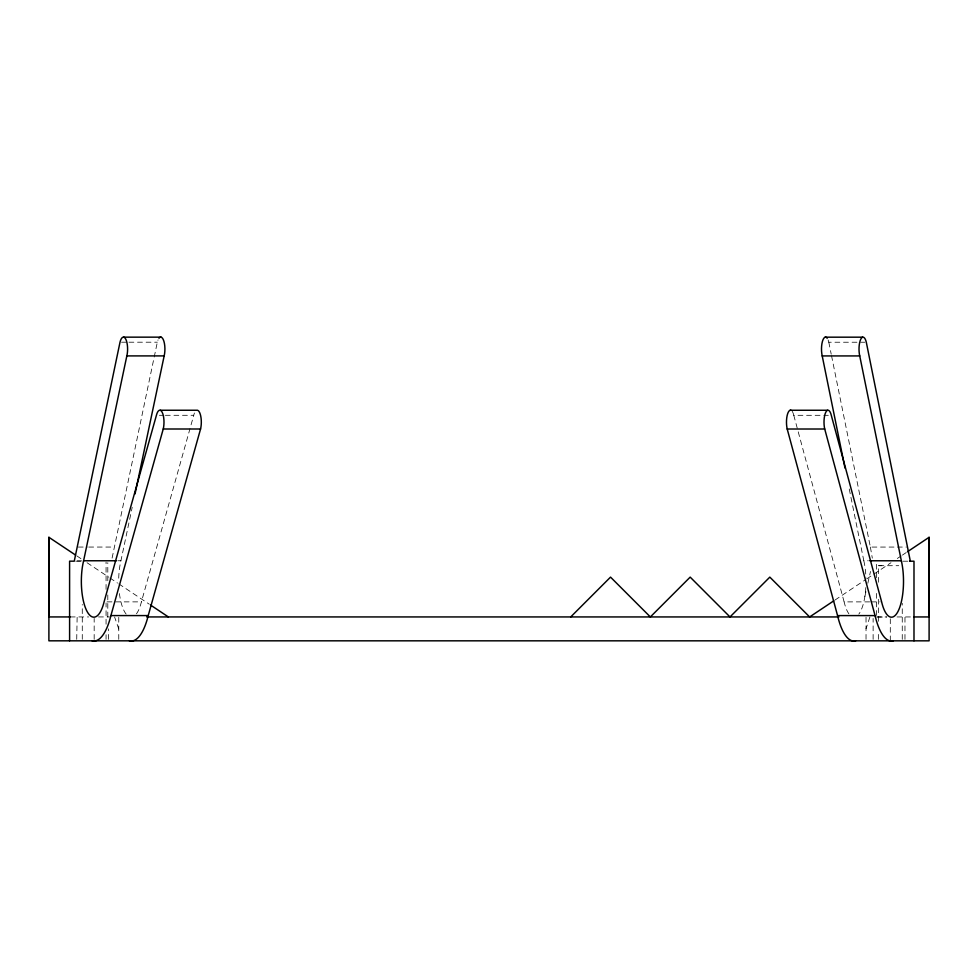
<?xml version="1.0" encoding="UTF-8"?>
<svg xmlns="http://www.w3.org/2000/svg" width="978" height="978" viewBox="0 0 978 978"><rect width="100%" height="100%" fill="white"/><g stroke="black" fill="none" stroke-linecap="round" stroke-linejoin="round"><path stroke-width="0.73" stroke-dasharray="4.89 3.67" d="M76.724 639.331L77.14 616.935M82.274 639.306L82.274 604.49M94.169 639.331L94.169 618.426M106.064 639.306L106.064 634.771M106.064 624.172L106.064 602.974M106.064 589.355L106.064 562.106M107.8 616.935L107.8 594.331M107.8 580.773L107.8 562.692M108.558 639.331L108.558 628.878M118.766 639.355L118.766 616.935M866.031 639.319L866.031 616.947M873.122 639.343L873.122 618.438M876.545 615.443L876.545 592.839M876.545 577.778L876.545 562.705M878.354 639.331L878.354 631.825M878.354 621.299L878.354 597.252M878.354 582.228L878.354 565.7L898.758 565.7M890.298 640.835L890.298 618.438M902.254 639.343L902.254 603.267M904.968 639.343L904.968 616.947M112.091 558.12L153.888 358.535M154.206 357.056L157.336 342.202A11.944 4.169 90 0 1 158.069 339.904M118.717 578.194A35.844 12.494 90 0 1 120.93 560.761L132.201 507.325M869.919 616.947L866.031 628.72M864.87 596.482L866.19 590.602M867.841 583.255L870.493 571.494M136.443 613.805A35.844 12.494 90 0 0 141.407 601.873L193.742 415.295A11.944 4.169 90 0 1 194.475 412.997M835.053 600.003L865.554 579.673M866.826 578.817L890.97 562.729M897.327 558.487L901.141 555.944M902.413 555.101L906.227 552.558M121.516 342.202L127.482 342.202M128.974 342.202L157.336 342.202M828.085 339.928A11.944 4.01 90 0 1 828.794 342.227L864.809 342.227M159.402 415.295L163.876 415.295M165.368 415.295L193.742 415.295M792.18 411.335A11.944 4.01 90 0 1 793.769 415.308L822.29 415.308M823.782 415.308L828.293 415.308M78.277 547.057L87.225 547.057M88.729 547.057L114.108 547.057M831.52 355.686L870.383 547.069L895.897 547.069M897.388 547.069L906.398 547.069M117.947 560.761L120.93 560.761M849.246 489L863.818 560.773L868.317 560.773M77.262 560.895L81.736 560.895M75.709 561.176L81.822 561.176M902.828 561.201L908.831 561.201M878.354 565.7L881.863 565.7M107.067 601.873L141.407 601.873M793.769 415.308L844.124 601.886L869.625 601.886M871.129 601.886L880.139 601.886M70.294 616.935L88.631 616.935M98.509 616.935L109.45 616.935M876.545 616.947L886.765 616.947M897.009 616.947L912.511 616.947M877.523 617.032L886.533 617.032M76.859 555.932L81.944 559.318M87.03 562.705L108.631 577.106M109.903 577.961L117.531 583.047M118.803 583.89L149.304 604.221M118.766 629.05L114.585 616.935M828.794 342.227L831.214 354.183M870.383 547.069L872.315 558.145M126.138 614.123A35.844 12.494 90 0 1 119.426 593.585M863.818 560.773A35.844 12.017 -90 0 1 865.946 578.206M865.811 587.558A35.844 12.017 -90 0 1 858.806 614.147M848.892 613.817A35.844 12.017 -90 0 1 844.124 601.886"/><path stroke-width="1.47" d="M75.587 555.076L48.9 537.289L48.9 640.822L929.1 640.835L929.1 537.301L907.498 551.714M69.597 640.822L69.597 561.176L74.255 561.176L120.013 342.202A11.944 4.169 90 0 1 125.82 339.268A11.944 4.169 90 0 1 126.847 355.906L83.607 560.761A35.844 12.494 -90 0 0 86.675 610.675A35.844 12.494 -90 0 0 104.084 601.873L156.419 415.295A11.944 4.169 90 0 1 162.214 412.361A11.944 4.169 90 0 1 163.24 429L110.905 615.578A59.731 20.831 90 0 1 92.03 640.822M913.99 640.835L913.99 561.201L909.503 561.201M135.025 493.963L164.17 355.906A11.944 4.169 90 0 0 163.937 341.383A11.944 4.169 90 0 0 158.986 338.229M129.353 640.822A59.731 20.831 90 0 0 148.228 615.578L200.563 429A11.944 4.169 90 0 0 197.507 410.247L160.196 410.247M570.712 616.947L610.529 577.118L650.358 616.947L690.175 577.118L729.991 616.947L769.82 577.118L809.637 616.947L833.782 600.847M123.79 337.153L161.113 337.153M825.151 337.178L862.669 337.178M126.847 355.906L164.17 355.906M827.205 338.254A11.944 4.01 90 0 0 822.437 341.395A11.944 4.01 90 0 0 822.217 355.931L859.735 355.931L901.337 560.773A35.844 12.017 90 0 1 898.379 610.688A35.844 12.017 90 0 1 881.63 601.886L831.288 415.308A11.944 4.01 -90 0 0 825.713 412.374A11.944 4.01 -90 0 0 824.723 429.012L875.065 615.59A59.731 20.037 90 0 0 893.232 640.835M790.138 410.259L827.657 410.259M163.24 429L200.563 429M791.19 410.393A11.944 4.01 90 0 0 787.107 415.748A11.944 4.01 90 0 0 787.204 429.012L824.723 429.012M83.607 560.761L116.443 560.761M869.821 560.773L901.337 560.773M110.905 615.578L148.228 615.578M787.204 429.012L837.559 615.59L875.065 615.59M70.294 616.935L48.9 616.935L48.9 537.289M146.7 616.935L838.941 616.947M913.819 616.947L929.1 616.947L929.1 537.301M150.575 605.064L168.363 616.935M822.217 355.931L844.992 468.071M910.335 561.201L866.3 342.227A11.944 4.01 90 0 0 860.726 339.293A11.944 4.01 90 0 0 859.735 355.931M855.713 640.835A59.731 20.037 -90 0 1 837.559 615.59"/></g></svg>
